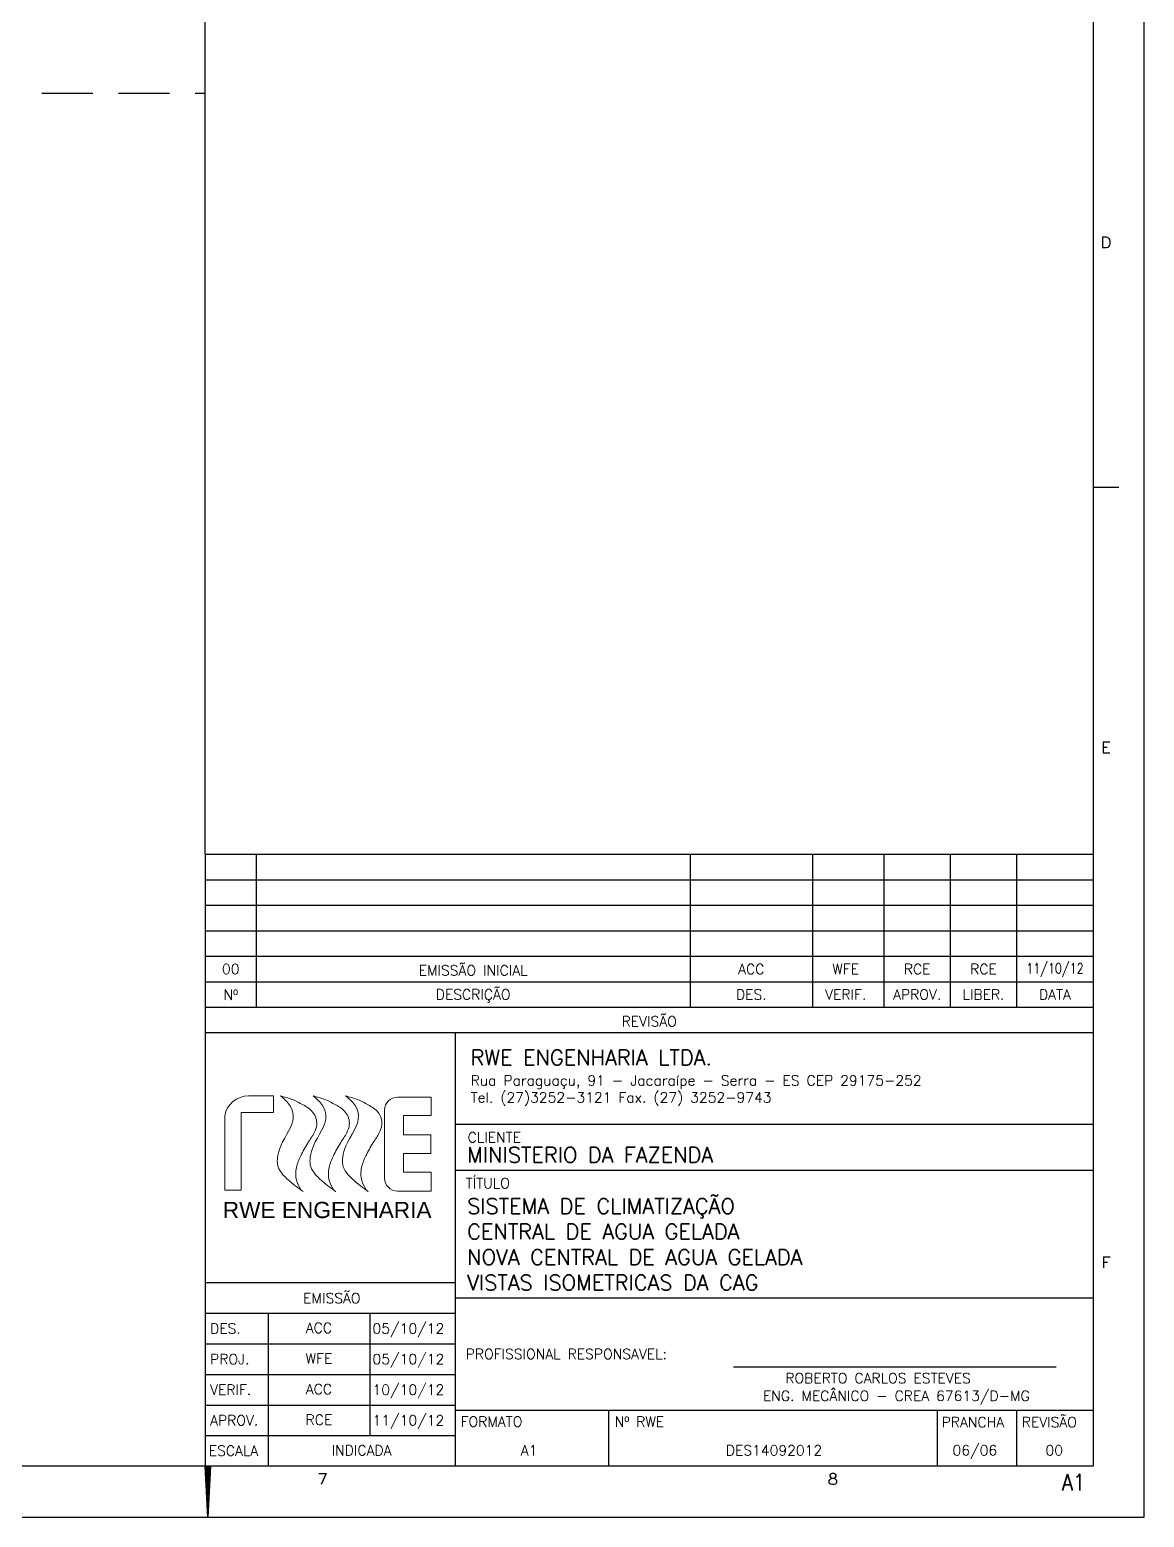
# Model space of a CAD drawing. Header units: millimetres. Extents: x -312439 to 477422, y -331570 to 212570.
# Drawn here: x 417441 to 428360, y 84213 to 98797 of the extents above; entities that cross this region are included whole.
import ezdxf
from ezdxf.enums import TextEntityAlignment as Align

# ---------------------------------------------------------------- set-up
doc = ezdxf.new("R2010")
doc.units = ezdxf.units.MM
doc.linetypes.add('DASHED', pattern=[0.75, 0.5, -0.25])
doc.layers.add('FORMATO A1', color=1, linetype='Continuous')
doc.styles.add('ROMANS', font='romans.shx', dxfattribs={"height": 187.5})
doc.styles.get("Standard").update_dxf_attribs({"font": 'arial.ttf'})

# ---------------------------------------------------------------- blocks, each defined once
blk = doc.blocks.new('A$C2D342850')
at = {"layer": 'FORMATO A1', "color": 1, "linetype": 'Continuous'}
for p, q in [((84100, -59400), (84100, 0)), ((83283.79, -34293.44), (83283.79, -34510)), ((83100, -39200), (83600, -39200)), ((83294.1, -44193.44), (83428.16, -44193.44)), ((83294.1, -44193.44), (83294.1, -44410)), ((83294.1, -44296.56), (83376.6, -44296.56)), ((83294.1, -44410), (83428.16, -44410)), ((83299.27, -54293.44), (83299.27, -54510)), ((83299.27, -54293.44), (83433.33, -54293.44)), ((83299.27, -54396.56), (83381.77, -54396.56)), ((65750, -59400), (65699.5, -58400)), ((65705, -58400), (65705, -58508.91)), ((65714, -58400), (65714, -58687.13)), ((65723, -58400), (65723, -58865.35)), ((65732, -58400), (65732, -59043.56)), ((65741, -58400), (65741, -59221.78)), ((65800.5, -58400), (65750, -59400)), ((65750, -58400), (65750, -59400)), ((65759, -58400), (65759, -59221.78)), ((65768, -58400), (65768, -59043.56)), ((65777, -58400), (65777, -58865.35)), ((65786, -58400), (65786, -58687.13)), ((65795, -58400), (65795, -58508.91)), ((67927.8, -58543.44), (68072.17, -58543.44)), ((68072.17, -58543.44), (67969.05, -58760)), ((0, -59400), (84100, -59400))]:
    blk.add_line(p, q, dxfattribs=at)
at = {"layer": 'FORMATO A1', "color": 2, "linetype": 'Continuous'}
for p, q in [((83100, -1000), (83100, -58400)), ((83100, -43400.56), (83100, -46400.56)), ((83100, -58400), (2500, -58400))]:
    blk.add_line(p, q, dxfattribs=at)
at = {"layer": 'FORMATO A1', "color": 1, "linetype": 'Continuous'}
for points in [[(83283.79, -34293.44), (83355.98, -34293.44), (83386.92, -34303.75), (83407.54, -34324.37), (83417.85, -34345), (83428.17, -34375.94), (83428.17, -34427.5), (83417.85, -34458.44), (83407.54, -34479.06), (83386.92, -34499.69), (83355.98, -34510), (83283.79, -34510)], [(77980.2, -58543.44), (77949.26, -58553.75), (77938.95, -58574.37), (77938.95, -58595), (77949.26, -58615.62), (77969.89, -58625.94), (78011.14, -58636.25), (78042.08, -58646.56), (78062.7, -58667.19), (78073.01, -58687.81), (78073.01, -58718.75), (78062.7, -58739.37), (78052.39, -58749.69), (78021.45, -58760), (77980.2, -58760), (77949.26, -58749.69), (77938.95, -58739.37), (77928.64, -58718.75), (77928.64, -58687.81), (77938.95, -58667.19), (77959.58, -58646.56), (77990.51, -58636.25), (78031.76, -58625.94), (78052.39, -58615.62), (78062.7, -58595), (78062.7, -58574.37), (78052.39, -58553.75), (78021.45, -58543.44), (77980.2, -58543.44)]]:
    blk.add_lwpolyline(points, dxfattribs=at)
at = {"layer": 'FORMATO A1', "color": 1, "linetype": 'Continuous', "style": 'ROMANS', "width": 0.875}
blk.add_text('A1', height=320, dxfattribs=at).set_placement((82943.7, -58714), align=Align.MIDDLE_RIGHT)

msp = doc.modelspace()

# ---------------------------------------------------------------- linework, layer by layer
msp.add_line((419160.008, 90712.661, 0), (419159.758, 113412.941, 0))
at = {"linetype": 'DASHED', "ltscale": 1000}
msp.add_line((387560.008, 98173.97), (419159.925, 98174.318, 0), dxfattribs=at)
at = {"layer": 'FORMATO A1', "color": 1, "linetype": 'Continuous'}
for p, q in [((428360.008, 84212.941, 0), (428360.008, 113912.941, 0)), ((419660.008, 90712.661, 0), (419660.008, 89212.661, 0)), ((423910.008, 90712.661, 0), (423910.008, 89212.661, 0)), ((425110.008, 90712.661, 0), (425110.008, 89212.661, 0)), ((425810.008, 90712.661, 0), (425810.008, 89212.661, 0)), ((426460.008, 90712.661, 0), (426460.008, 89212.661, 0)), ((427110.008, 90712.661, 0), (427110.008, 89212.661, 0)), ((419160.008, 90462.661, 0), (427860.008, 90462.661, 0)), ((419160.008, 90212.661, 0), (427860.008, 90212.661, 0)), ((419160.008, 89962.661, 0), (427860.008, 89962.661, 0)), ((419160.008, 89712.661, 0), (427860.008, 89712.661, 0)), ((419160.008, 89462.661, 0), (427860.008, 89462.661, 0)), ((419160.008, 89212.661, 0), (427860.008, 89212.661, 0)), ((419160.008, 86212.941, 0), (421610.008, 86212.941, 0)), ((419775.214, 86212.941, 0), (419775.214, 84712.941, 0)), ((420772.387, 86212.941, 0), (420772.387, 85012.941, 0)), ((419160.008, 85912.941, 0), (421610.008, 85912.941, 0)), ((419160.008, 85612.941, 0), (421610.008, 85612.941, 0)), ((424334.264, 85686.3, 0), (427498.317, 85686.3, 0)), ((419160.008, 85312.941, 0), (421610.008, 85312.941, 0)), ((426331.885, 85262.941, 0), (426331.885, 84712.941, 0)), ((427110.008, 85262.941, 0), (427110.008, 84712.941, 0)), ((386310.008, 84212.941, 0), (428360.008, 84212.941, 0))]:
    msp.add_line(p, q, dxfattribs=at)
at = {"layer": 'FORMATO A1', "color": 2, "linetype": 'Continuous'}
for p, q in [((427860.008, 113412.941, 0), (427860.008, 84712.941, 0)), ((419160.008, 90712.661, 0), (427860.008, 90712.661, 0)), ((419160.008, 90712.661, 0), (419160.008, 84712.941, 0)), ((427856.408, 88962.661, 0), (419160.008, 88962.661, 0)), ((421610.008, 88962.661, 0), (421610.008, 84712.941, 0)), ((427860.008, 88062.661, 0), (421610.008, 88062.661, 0)), ((427860.008, 87612.661, 0), (421611.808, 87612.661, 0)), ((419160.008, 86512.941, 0), (421610.008, 86512.941, 0)), ((421610.008, 86362.941, 0), (427860.008, 86362.941, 0)), ((421610.008, 85262.941, 0), (427860.008, 85262.941, 0)), ((423110.008, 85262.941, 0), (423110.008, 84712.941, 0)), ((419160.008, 85012.941, 0), (421610.008, 85012.941, 0)), ((427860.008, 84712.941, 0), (387560.008, 84712.941, 0))]:
    msp.add_line(p, q, dxfattribs=at)
at = {"layer": 'FORMATO A1', "color": 140, "linetype": 'ByBlock', "lineweight": 9}
for p, q in [((419829.534, 88344.098, 0), (419582.711, 88344.098, 0)), ((419829.534, 88179.87, 0), (419829.534, 88344.098, 0)), ((421374.137, 88331.264, 0), (421042.559, 88331.264, 0)), ((421374.137, 88153.258, 0), (421374.137, 88331.264, 0)), ((419350.754, 87418.125, 0), (419350.754, 88149.087, 0)), ((419510.676, 87418.125, 0), (419510.676, 88179.87, 0)), ((419510.676, 88179.87, 0), (419829.534, 88179.87, 0)), ((420917.987, 88206.693, 0), (420917.987, 87535.779, 0)), ((421102.578, 87962.384, 0), (421102.578, 88153.258, 0)), ((421102.578, 88153.258, 0), (421374.137, 88153.258, 0)), ((421374.137, 87962.384, 0), (421102.578, 87962.384, 0)), ((421371.991, 87777.943, 0), (421371.991, 87962.384, 0)), ((421102.578, 87597.793, 0), (421102.578, 87777.943, 0)), ((421102.578, 87777.943, 0), (421374.137, 87777.943, 0)), ((421374.137, 87597.793, 0), (421102.578, 87597.793, 0)), ((421374.137, 87411.208, 0), (421374.137, 87597.793, 0)), ((419350.754, 87418.125, 0), (419510.676, 87418.125, 0)), ((421042.559, 87411.208, 0), (421374.137, 87411.208, 0))]:
    msp.add_line(p, q, dxfattribs=at)
for centre, radius, start, end in [((419585.509, 88105.313, 0), 238.801, 90.6715209, 169.4374744), ((421042.559, 88206.693, 0), 124.572, 90, 180), ((421042.559, 87535.779, 0), 124.572, 180, 270)]:
    msp.add_arc(centre, radius, start, end, dxfattribs=at)
at = {"layer": 'FORMATO A1', "color": 11, "linetype": 'ByBlock', "lineweight": 9}
for points in [[(419896.822, 88343.871, 0), (419990.053, 88249.58, 0), (420022.456, 88154.153, 0), (419900.381, 87855.464, 0), (419869.665, 87743.316, 0), (419909.591, 87586.237, 0), (420104.228, 87416.69, 0), (420100.485, 87419.184, 0)], [(420100.485, 87419.184, 0), (420055.446, 87514.013, 0), (420053.626, 87643.154, 0), (420095.494, 87755.924, 0), (420168.308, 87886.884, 0), (420226.56, 87981.465, 0), (420252.045, 88061.496, 0), (420215.879, 88182.132, 0), (420118.406, 88256.336, 0), (420009.329, 88309.671, 0), (419896.822, 88343.871, 0)]]:
    msp.add_spline(points, degree=3, dxfattribs=at)
at = {"layer": 'FORMATO A1', "color": 142, "linetype": 'ByBlock', "lineweight": 9}
for points in [[(420216.601, 88343.871, 0), (420309.832, 88249.58, 0), (420342.235, 88154.153, 0), (420220.16, 87855.464, 0), (420189.444, 87743.316, 0), (420229.37, 87586.237, 0), (420424.007, 87416.69, 0), (420420.264, 87419.184, 0)], [(420420.264, 87419.184, 0), (420375.225, 87514.013, 0), (420373.405, 87643.154, 0), (420415.273, 87755.924, 0), (420488.087, 87886.884, 0), (420546.339, 87981.465, 0), (420571.824, 88061.496, 0), (420535.658, 88182.132, 0), (420438.185, 88256.336, 0), (420329.108, 88309.671, 0), (420216.601, 88343.871, 0)]]:
    msp.add_spline(points, degree=3, dxfattribs=at)
at = {"layer": 'FORMATO A1', "color": 100, "linetype": 'ByBlock', "lineweight": 9}
for points in [[(420535.104, 88343.871, 0), (420628.335, 88249.58, 0), (420660.738, 88154.153, 0), (420538.663, 87855.464, 0), (420507.947, 87743.316, 0), (420547.873, 87586.237, 0), (420742.511, 87416.69, 0), (420738.768, 87419.184, 0)], [(420738.768, 87419.184, 0), (420693.728, 87514.013, 0), (420691.908, 87643.154, 0), (420733.776, 87755.924, 0), (420806.59, 87886.884, 0), (420864.842, 87981.465, 0), (420890.327, 88061.496, 0), (420854.161, 88182.132, 0), (420756.688, 88256.336, 0), (420647.611, 88309.671, 0), (420535.104, 88343.871, 0)]]:
    msp.add_spline(points, degree=3, dxfattribs=at)

# ---------------------------------------------------------------- block references
at = {"layer": 'FORMATO A1', "xscale": 0.5, "yscale": 0.5, "zscale": 0.5}
msp.add_blockref('A$C2D342850', (386310.008, 113912.941, 0), dxfattribs=at)

# ---------------------------------------------------------------- texts
at = {"layer": 'FORMATO A1', "color": 4, "linetype": 'Continuous', "style": 'ROMANS'}
for s, p in [('00', (419410.004, 89587.66, 0)), ('EMISSÃO INICIAL', (421785.008, 89587.661, 0)), ('ACC', (424510.008, 89587.661, 0)), ('WFE', (425435.004, 89587.66, 0)), ('RCE', (426135.004, 89587.66, 0)), ('RCE', (426785.004, 89587.66, 0))]:
    msp.add_text(s, height=100, dxfattribs=at).set_placement(p, align=Align.MIDDLE)
at = {"layer": 'FORMATO A1', "color": 4, "linetype": 'Continuous', "style": 'ROMANS', "width": 0.8}
msp.add_text('11/10/12', height=100, dxfattribs=at).set_placement((427485.008, 89587.661, 0), align=Align.MIDDLE)
at = {"layer": 'FORMATO A1', "color": 1, "linetype": 'Continuous', "style": 'ROMANS'}
for s, p in [('DESCRIÇÃO', (421785.008, 89337.661, 0)), ('Nº', (419410.004, 89337.66, 0)), ('DES.', (424510.008, 89337.661, 0)), ('VERIF.', (425435.004, 89337.66, 0)), ('APROV.', (426135.004, 89337.66, 0)), ('LIBER.', (426785.004, 89337.66, 0)), ('DATA', (427485.008, 89337.661, 0)), ('REVISÃO', (423510.008, 89087.661, 0)), ('EMISSÃO', (420400.614, 86373.639, 0))]:
    msp.add_text(s, height=100, dxfattribs=at).set_placement(p, align=Align.MIDDLE)
for s, p in [('CLIENTE', (421731.304, 87937.66, 0)), ('TÍTULO', (421711.804, 87487.66, 0)), ('DES.', (419207.529, 86062.939, 0)), ('05/10/12', (420799.017, 86062.941, 0)), ('PROJ.', (419207.529, 85762.939, 0)), ('05/10/12', (420799.017, 85762.941, 0)), ('PROFISSIONAL RESPONSAVEL:', (421711.804, 85813.295, 0)), ('ROBERTO CARLOS ESTEVES', (424843.42, 85576.596, 0)), ('VERIF.', (419207.529, 85462.939, 0)), ('10/10/12', (420799.017, 85462.941, 0)), ('ENG. MECÂNICO - CREA 67613/D-MG', (424624.128, 85403.111, 0)), ('APROV.', (419207.529, 85162.939, 0)), ('11/10/12', (420799.017, 85162.941, 0)), ('FORMATO', (421662.551, 85150.439, 0)), ('Nº RWE', (423171.854, 85150.439, 0)), ('PRANCHA', (426374.548, 85145.54, 0)), ('REVISÃO', (427160.004, 85145.539, 0)), ('ESCALA', (419195.054, 84865.489, 0))]:
    msp.add_text(s, height=100, dxfattribs=at).set_placement(p, align=Align.MIDDLE_LEFT)
at = {"layer": 'FORMATO A1', "color": 140, "linetype": 'ByBlock', "lineweight": 9}
msp.add_text('RWE ENGENHARIA', height=158.76, dxfattribs=at).set_placement((420354.577, 87225.81, 0), align=Align.MIDDLE)
at = {"layer": 'FORMATO A1', "color": 1, "linetype": 'Continuous', "style": 'ROMANS'}
for s, p in [('ACC', (420273.8, 86019.104, 0)), ('WFE', (420273.8, 85719.104, 0)), ('ACC', (420273.8, 85419.104, 0)), ('RCE', (420273.8, 85119.104, 0)), ('INDICADA', (420691.724, 84819.104, 0)), ('A1', (422332.637, 84819.104, 0)), ('DES14092012', (424732.892, 84819.104, 0)), ('06/06', (426700.651, 84819.104, 0)), ('00', (427478.773, 84819.104, 0))]:
    msp.add_text(s, height=100, dxfattribs=at).set_placement(p, align=Align.CENTER)
at = {"layer": 'FORMATO A1', "color": 1, "linetype": 'Continuous', "insert": (421610.008, 88520.522, 0), "char_height": 150, "width": 6250, "attachment_point": 4, "style": 'ROMANS'}
msp.add_mtext('\\pxl1;RWE ENGENHARIA LTDA.\\P{\\H0.66667x;Rua Paraguaçu, 91 - Jacaraípe - Serra - ES CEP 29175-252\\PTel. (27)3252-3121 Fax. (27) 3252-9743}', dxfattribs=at)
at = {"layer": 'FORMATO A1', "color": 4, "char_height": 150, "width": 6250, "attachment_point": 1, "style": 'ROMANS'}
for s, insert in [('\\pxl1;MINISTERIO DA FAZENDA', (421576.541, 87840.479, 0)), ('\\pxl1;SISTEMA DE CLIMATIZAÇÃO\\PCENTRAL DE AGUA GELADA\\PNOVA CENTRAL DE AGUA GELADA\\PVISTAS ISOMETRICAS DA CAG', (421576.541, 87338.423, 0))]:
    msp.add_mtext(s, dxfattribs=dict(at, insert=insert))

doc.saveas('drawing.dxf')
